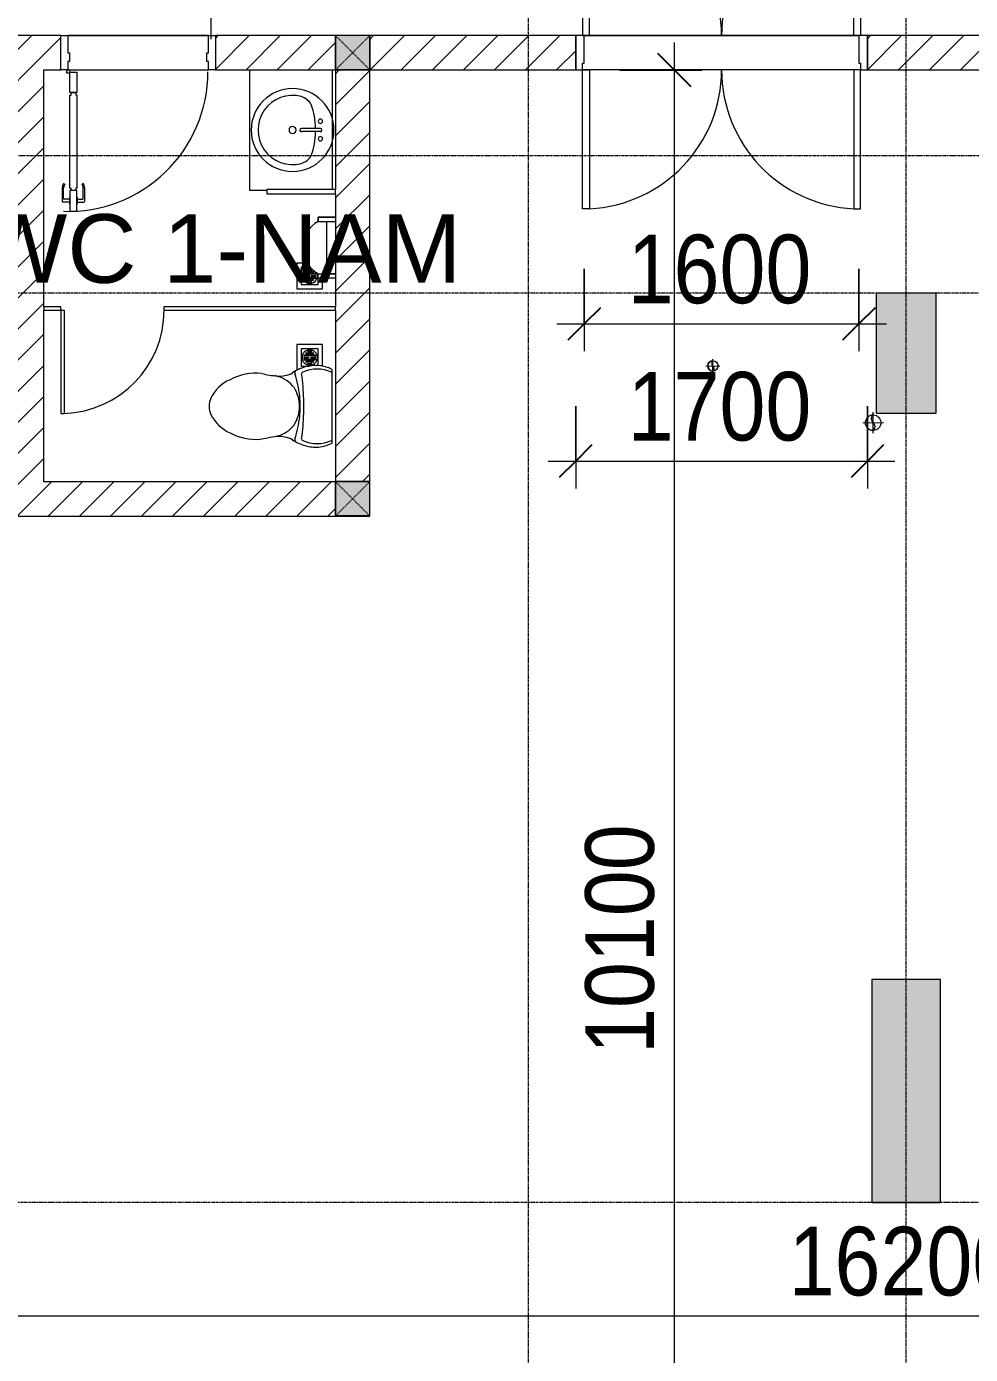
# Model space of a CAD drawing. Header units: millimetres. Extents: x 962 to 241049, y -15958 to 84407.
# Drawn here: x 166207 to 171707, y 38351 to 46090 of the extents above; entities that cross this region are included whole.
import ezdxf

# ---------------------------------------------------------------- set-up
doc = ezdxf.new("R2010")
doc.units = ezdxf.units.MM
for name, pattern in [('Dash', [6, 3, -3]), ('Grid Line', [22.225, 12.7, -3.175, 3.175, -3.175]), ('IMPORT-CENTER _3_', [10.16, 6.35, -1.27, 1.27, -1.27])]:
    doc.linetypes.add(name, pattern=pattern)
for name, color, linetype, lineweight in [('0-1', 7, 'Continuous', 5), ('A-ANNO-DIMS', 211, 'Continuous', 9), ('A-ANNO-DIMS-160', 211, 'Continuous', 9), ('A-AREA-IDEN', 2, 'Continuous', 9), ('A-CLNG-PATT', 13, 'Continuous', 9), ('A-DETL-GENF', 92, 'Continuous', 9), ('A-DETL-GENF-2', 1, 'Continuous', 9), ('A-DOOR', 31, 'Continuous', 9), ('A-DOOR-3', 1, 'Continuous', 9), ('A-DOOR-FRAM-1', 1, 'Continuous', 9), ('A-DOOR-IDEN', 31, 'Continuous', 9), ('A-FLOR', 192, 'Continuous', 9), ('A-WALL', 113, 'Continuous', 9), ('A-WALL-3', 113, 'Continuous', 18), ('A-WALL-PATT-2', 111, 'Continuous', 9), ('G-IMPT', 8, 'Continuous', 9), ('G-IMPT-2', 8, 'IMPORT-CENTER _3_', 9), ('I-WALL-1', 2, 'Continuous', 18), ('M-EQPM', 50, 'Continuous', 9), ('P-SANR-FIXT', 6, 'Continuous', 9), ('S-COLS', 52, 'Continuous', 9), ('S-COLS-1', 52, 'Continuous', 5), ('S-COLS-2', 7, 'Continuous', 18), ('S-COLS-6', 52, 'Continuous', 18), ('S-COLS-7', 52, 'Dash', 9), ('S-COLS-HDLN', 52, 'Dash', 9), ('S-GRID-1', 1, 'Grid Line', 9)]:
    doc.layers.add(name, color=color, linetype=linetype, lineweight=lineweight)
doc.styles.add('Arial_11', font='arial_0.ttf', dxfattribs={"height": 400})
doc.styles.add('UTM Avo', font='UTM Avo.ttf', dxfattribs={"width": 0.9, "height": 400})
doc.dimstyles.new('1_Dim_chi_tiet_2_5', dxfattribs={"dimscale": 304.8, "dimtxt": 399.720379, "dimasz": 0.629921, "dimexe": 0.524934, "dimexo": 0.0625, "dimgap": 0.052493, "dimtad": 1, "dimdec": 0, "dimrnd": 5, "dimzin": 0, "dimdsep": 46, "dimtxsty": 'UTM Avo', "dimblk1": 'OBLIQUE', "dimblk2": 'OBLIQUE', "dimsah": 1, "dimcen": 0.09, "dimdle": 0.524934, "dimazin": 0, "dimtfac": 1, "dimtdec": 4, "dimtix": 1, "dimtmove": 0, "dimatfit": 3, "dimfxl": 1.049869, "dimfxlon": 1, "dimtvp": 1, "dimtolj": 1, "dimtzin": 0, "dimarcsym": 2})
pattern_1 = [(45, (63179.03, 0), (-90.50967, 90.50967), [])]

# ---------------------------------------------------------------- blocks, each defined once
blk = doc.blocks.new('NCV_TKTC_KET CAU_rvt-1-TKCS_MB TẦNG 1')
at = {"layer": 'S-COLS-1'}
for points in [[(108327.6, 43836.9), (108327.6, 44536.9), (107977.6, 44536.9), (107977.6, 43836.9)], [(108352.6, 39236.9), (108352.6, 40536.9), (107952.6, 40536.9), (107952.6, 39236.9)]]:
    blk.add_hatch(color=256, dxfattribs=at).paths.add_polyline_path(points)
at = {"layer": 'S-COLS-2'}
for p, q in [((108327.6, 44536.9), (107977.6, 44536.9)), ((107977.6, 44536.9), (107977.6, 43836.9)), ((108327.6, 43836.9), (108327.6, 44536.9)), ((107977.6, 43836.9), (108327.6, 43836.9)), ((108352.6, 40536.9), (107952.6, 40536.9)), ((107952.6, 40536.9), (107952.6, 39236.9)), ((108352.6, 39236.9), (108352.6, 40536.9)), ((107952.6, 39236.9), (108352.6, 39236.9))]:
    blk.add_line(p, q, dxfattribs=at)
blk = doc.blocks.new('FD_07 - FD_07-1700x2200-CỬA ĐI 2 CÁNH-910693-TKCS_MB TẦNG 1')
at = {"layer": 'A-DETL-GENF-2'}
for p, q in [((-810, 910), (-810, 100)), ((-770, 910), (-810, 910)), ((-770, 100), (-770, 910)), ((770, 100), (770, 910)), ((770, 910), (810, 910)), ((810, 910), (810, 100)), ((-810, 100), (-770, 100)), ((810, 100), (770, 100)), ((-810, -910), (-810, -100)), ((-810, -100), (-770, -100)), ((-770, -100), (-770, -910)), ((810, -100), (770, -100)), ((770, -100), (770, -910)), ((810, -910), (810, -100)), ((-770, -910), (-810, -910)), ((770, -910), (810, -910))]:
    blk.add_line(p, q, dxfattribs=at)
for centre, start, end in [((-810, 100), 0, 87.16943), ((810, 100), 92.83057, 180), ((-810, -100), 272.83057, 360), ((810, -100), 180, 267.16943)]:
    blk.add_arc(centre, 810, start, end, dxfattribs=at)
at = {"layer": 'A-DOOR-3'}
for p, q in [((-810, 100), (810, 100)), ((800, -100), (-800, -100))]:
    blk.add_line(p, q, dxfattribs=at)
at = {"layer": 'A-DOOR-FRAM-1'}
for p, q in [((-810, 100), (-850, 100)), ((-850, 100), (-850, -100)), ((-810, 60), (-810, 100)), ((850, 100), (810, 100)), ((810, 100), (810, 60)), ((850, -100), (850, 100)), ((-800, 60), (-810, 60)), ((-800, -100), (-800, 60)), ((810, 60), (800, 60)), ((800, 60), (800, -100)), ((-850, -100), (-800, -100)), ((800, -100), (850, -100))]:
    blk.add_line(p, q, dxfattribs=at)
blk = doc.blocks.new('THU NUOC - THU NUOC-1836407-TKCS_MB TẦNG 1')
at = {"layer": 'M-EQPM'}
for p, q in [((-66.3, 46.6), (-66.3, -79.4)), ((-41.3, 42.4), (-41.3, -54.4)), ((-23.3, 10.8), (40.9, 10.8)), ((40.9, 4.8), (-23.3, 4.8)), ((-11, 23.3), (28.5, 23.3)), ((28.5, 17.3), (-11, 17.3)), ((-1.1, 35.6), (18.5, 35.6)), ((18.5, 29.6), (-1.1, 29.6)), ((58.7, 45.6), (10.3, 45.6)), ((58.7, -54.4), (58.7, 45.6)), ((83.7, -79.4), (83.7, 70)), ((-41.3, -54.4), (58.7, -54.4)), ((-23.3, -1.2), (0.7, -1.2)), ((0.7, -7.2), (-23.3, -7.2)), ((-23.3, -13.6), (40.9, -13.6)), ((40.9, -19.6), (-23.3, -19.6)), ((-11, -26.1), (28.5, -26.1)), ((28.5, -32.1), (-11, -32.1)), ((-1.1, -38.5), (18.5, -38.5)), ((18.5, -44.5), (-1.1, -44.5)), ((0.7, -1.2), (0.7, -7.2)), ((16.7, -1.2), (40.9, -1.2)), ((16.7, -7.2), (16.7, -1.2)), ((40.9, -7.2), (16.7, -7.2)), ((-66.3, -79.4), (83.7, -79.4))]:
    blk.add_line(p, q, dxfattribs=at)
for centre, radius, start, end in [((8.7, -4.4), 45, 0, 180), ((8.7, -4.4), 45, 0, 180), ((-23.3, 7.8), 3, 90, 270), ((-11, 20.3), 3, 90, 270), ((-1.1, 32.6), 3, 90, 270), ((18.5, 32.6), 3, 270, 90), ((28.5, 20.3), 3, 270, 90), ((40.9, 7.8), 3, 270, 90), ((8.7, -4.4), 45, 180, 360), ((8.7, -4.4), 45, 180, 360), ((-23.3, -4.2), 3, 90, 270), ((-23.3, -16.6), 3, 90, 270), ((-11, -29.1), 3, 90, 270), ((-1.1, -41.5), 3, 90, 270), ((18.5, -41.5), 3, 270, 90), ((28.5, -29.1), 3, 270, 90), ((40.9, -4.2), 3, 270, 90), ((40.9, -16.6), 3, 270, 90)]:
    blk.add_arc(centre, radius, start, end, dxfattribs=at)
blk = doc.blocks.new('TKTC_XREF_251221_MB TANG 1 - TKTC_XREF_260130_MB TANG 1_dwg_$cc-4202114-TKCS_MB TẦNG 1')
at = {"layer": 'G-IMPT'}
blk.add_circle((0, 0), 0.5, dxfattribs=at)
for centre, radius, start, end in [((0, 0), 0.5, 90, 270), ((0.188, 0.25), 0.313, 126.8699, 233.1301), ((-0.188, -0.25), 0.313, 306.8699, 53.1301)]:
    blk.add_arc(centre, radius, start, end, dxfattribs=at)
at = {"layer": 'G-IMPT-2'}
for p, q in [((-0.673, 0), (0.673, 0)), ((0, -0.673), (0, 0.673))]:
    blk.add_line(p, q, dxfattribs=at)
blk = doc.blocks.new('TKTC_XREF_251221_MB TANG 1 - TKTC_XREF_260130_MB TANG 1_dwg-4202109-TKCS_MB TẦNG 1')
at = {"layer": 'G-IMPT'}
for p, q in [((-99064.1, -355309.7), (-99884.1, -355309.7)), ((-95274.1, -355309.7), (-96874.1, -355309.7))]:
    blk.add_line(p, q, dxfattribs=at)
for p, xscale, yscale, zscale, rotation in [((-96124.8, -357234.7), 60.00000000003408, 60.00000000003408, 60.00000000003408, 0.30471752172637), ((-95191, -357565.4), 90.00000000005114, 90.00000000005114, 90.00000000005114, 0.304717521727566)]:
    blk.add_blockref('TKTC_XREF_251221_MB TANG 1 - TKTC_XREF_260130_MB TANG 1_dwg_$cc-4202114-TKCS_MB TẦNG 1', p, dxfattribs=dict(xscale=xscale, yscale=yscale, zscale=zscale, rotation=rotation))
blk = doc.blocks.new('TKTC_XREF_251221_MB TANG 1 - TKTC_XREF_251221_MB TANG 1-2038492-TKCS_MB TẦNG 1')
blk.add_blockref('TKTC_XREF_251221_MB TANG 1 - TKTC_XREF_260130_MB TANG 1_dwg-4202109-TKCS_MB TẦNG 1', (169499.1, 384109.7))
blk = doc.blocks.new('DOOR_CW_01 CANH MO-PANEL KINH - DIG_04-900x2200-CỬA NHÔM KÍNH-2408600-TKCS_MB TẦNG 1')
at = {"layer": 'A-DETL-GENF'}
for p, q in [((-397, -232), (-397, -112)), ((-397, -112), (-357, -112)), ((-357, -112), (-357, -232)), ((-357, -232), (-397, -232)), ((-391, -246), (-391, -232)), ((-391, -232), (-363, -232)), ((-363, -232), (-363, -246)), ((-397, -246), (-391, -246)), ((-397, -788), (-397, -246)), ((-357, -246), (-363, -246)), ((-357, -246), (-357, -788)), ((-433.9, -761.2), (-427.3, -765.8)), ((-320.1, -761.2), (-326.7, -765.8)), ((-442, -787), (-442, -866.5)), ((-434, -849.5), (-434, -787)), ((-399, -842.2), (-399, -881.8)), ((-397, -842.2), (-399, -842.2)), ((-397, -788), (-391, -788)), ((-357, -802), (-397, -802)), ((-397, -802), (-397, -922)), ((-397, -842.2), (-397, -881.8)), ((-391, -802), (-391, -788)), ((-363, -802), (-391, -802)), ((-357, -788), (-363, -788)), ((-363, -788), (-363, -802)), ((-357, -922), (-357, -802)), ((-357, -842.2), (-357, -881.8)), ((-357, -842.2), (-355, -842.2)), ((-355, -842.2), (-355, -881.8)), ((-320, -849.5), (-320, -787)), ((-312, -787), (-312, -866.5)), ((-399, -870.5), (-438, -870.5)), ((-399, -853.5), (-430, -853.5)), ((-399, -881.8), (-397, -881.8)), ((-397, -922), (-357, -922)), ((-355, -881.8), (-357, -881.8)), ((-355, -853.5), (-324, -853.5)), ((-355, -870.5), (-316, -870.5))]:
    blk.add_line(p, q, dxfattribs=at)
blk.add_circle((-407, -110), 10, dxfattribs=at)
for centre, radius, start, end in [((-407, -110), 814, 268, 0), ((-397, -787), 45, 145, 180), ((-397, -787), 37, 145, 180), ((-357, -787), 37, 0, 35), ((-357, -787), 45, 360, 35), ((-430, -849.5), 4, 180, 270), ((-324, -849.5), 4, 270, 0), ((-438, -866.5), 4, 180, 270), ((-316, -866.5), 4, 270, 0)]:
    blk.add_arc(centre, radius, start, end, dxfattribs=at)
at = {"layer": 'A-DOOR'}
for p, q in [((-450, 100), (-410, 100)), ((-410, 100), (-410, 0)), ((410, 0), (410, 100)), ((410, 100), (450, 100)), ((-410, 0), (-400, 0)), ((-410, -50), (-410, -100)), ((-400, -50), (-410, -50)), ((-400, 0), (-400, -50)), ((400, 0), (410, 0)), ((400, -50), (400, 0)), ((410, -50), (400, -50)), ((410, -100), (410, -50)), ((-410, -100), (-450, -100)), ((-407, -100), (-382, -100)), ((450, -100), (410, -100))]:
    blk.add_line(p, q, dxfattribs=at)
blk = doc.blocks.new('TOILET - TOILET-761241-TKCS_MB TẦNG 1')
at = {"layer": 'P-SANR-FIXT'}
for p, q in [((214.2, -19.1), (-214.2, -19.1)), ((194, -19.9), (-194, -19.9)), ((-171.7, -330.3), (-178.6, -355.5)), ((171.7, -330.3), (178.6, -355.5))]:
    blk.add_line(p, q, dxfattribs=at)
for centre, radius, start, end in [((-46.1, -111.1), 191.6, 151.28093, 176.45134), ((-9.8, -107.2), 207.3, 156.28619, 203.71381), ((-193.7, -26.4), 6.48, 92.31678, 156.28619), ((193.7, -26.4), 6.48, 23.71381, 87.68322), ((9.8, -107.2), 207.3, 336.28619, 23.71381), ((46.1, -111.1), 191.6, 3.54866, 28.71907), ((1.9, -114.1), 239.7, 176.45134, 195.29606), ((-1.9, -114.1), 239.7, 344.70394, 3.54866), ((-4, -115.7), 233.6, 195.29606, 215.21466), ((-189.1, -185.5), 11.7, 205.41048, 277.5788), ((0.6, -792.1), 586.9, 95.83215, 108.99267), ((178.9, -2951.3), 2778.4, 97.23514, 97.5788), ((-14.3, -1400.4), 1215.6, 90.39737, 97.40697), ((0, -416), 206.1, 90, 122.07317), ((0, -786.7), 581.5, 84.16785, 95.83215), ((0, -3462.8), 3278, 89.60263, 90.39737), ((0, -416), 206.1, 57.92683, 90), ((14.3, -1400.4), 1215.6, 82.59303, 89.60263), ((-0.6, -792.1), 586.9, 71.00733, 84.16785), ((-178.9, -2951.3), 2778.4, 82.4212, 82.76486), ((189.1, -185.5), 11.7, 262.4212, 334.58952), ((4, -115.7), 233.6, 324.78534, 344.70394), ((-195, -224.1), 13.8, 230.67237, 288.99267), ((-343.5, -327.4), 167.3, 355.45589, 27.37997), ((-0.4, -384), 179.5, 127.4036, 162.5964), ((0.4, -384), 179.5, 17.4036, 52.5964), ((343.5, -327.4), 167.3, 152.62003, 184.54411), ((195, -224.1), 13.8, 251.00733, 309.32763), ((-719.2, -297.5), 544.3, 346.05362, 355.45589), ((719.2, -297.5), 544.3, 184.54411, 190.28794), ((137.1, -461.2), 329.8, 174.34872, 207.68777), ((-137.1, -461.2), 329.8, 332.31223, 3.68346), ((-1948.3, -805.1), 2171.2, 9.68098, 10.89491), ((45.1, -528.6), 217.6, 203.22164, 244.77183), ((-45.1, -528.6), 217.6, 295.22817, 336.77836), ((0, -624.4), 111.7, 244.77183, 295.22817)]:
    blk.add_arc(centre, radius, start, end, dxfattribs=at)
blk = doc.blocks.new('M_Single-Flush1 - D7-600x2000-764443-TKCS_MB TẦNG 1')
at = {"layer": 'A-DOOR'}
for p, q in [((280, 10), (280, 611.4)), ((300, 611.4), (280, 611.4)), ((300, 10), (300, 611.4)), ((300, 10), (280, 10))]:
    blk.add_line(p, q, dxfattribs=at)
blk.add_arc((300, 10), 601.7, 91.90484, 180, dxfattribs=at)
blk = doc.blocks.new('Bồn tiểu đứng - Bồn tiểu đứng-2409637-TKCS_MB TẦNG 1')
at = {"layer": 'P-SANR-FIXT'}
for p, q in [((12.7, -100), (-12.7, -100)), ((-12.7, -100), (-12.7, -500)), ((12.7, -500), (12.7, -100)), ((-12.7, -500), (12.7, -500))]:
    blk.add_line(p, q, dxfattribs=at)
blk = doc.blocks.new('Urinal _1_ - Urinal _1_-2409638-TKCS_MB TẦNG 1')
at = {"layer": 'P-SANR-FIXT'}
for p, q in [((-286.9, -201.6), (-286.9, -100)), ((-286.9, -100), (-286.9, -201.6)), ((-261.5, -150.8), (-261.5, -100)), ((-261.5, -201.6), (-261.5, -100)), ((43.3, -150.8), (-261.5, -150.8)), ((43.3, -100), (43.3, -150.8)), ((43.3, -201.6), (43.3, -100)), ((69.2, -100), (69.2, -201.6)), ((69.2, -100), (69.2, -201.6)), ((-261.5, -201.6), (-286.9, -201.6)), ((-286.9, -201.6), (-261.5, -201.6)), ((69.2, -201.6), (43.3, -201.6)), ((69.2, -201.6), (43.3, -201.6))]:
    blk.add_line(p, q, dxfattribs=at)
blk.add_arc((-109.1, -110), 177.8, 211.00272, 328.99728, dxfattribs=at)
blk.add_arc((-109.1, -110), 177.8, 211.00272, 328.99728, dxfattribs=at)
blk = doc.blocks.new('lavabo 1 sink - 600mm x 2400mm Long-2416881-TKCS_MB TẦNG 1')
at = {"layer": 'P-SANR-FIXT'}
for p, q in [((-416.1, 600), (-1116.1, 600)), ((-1116.1, 600), (-1116.1, 500)), ((-416.1, 119), (-1113.4, 119))]:
    blk.add_line(p, q, dxfattribs=at)
blk = doc.blocks.new('Sink - Vanity - Round1 - Basin 2-763242-TKCS_MB TẦNG 1')
at = {"layer": 'P-SANR-FIXT'}
for p, q in [((87.1, 247.1), (87.1, 136.3)), ((106.2, 247.1), (106.2, 136.3))]:
    blk.add_line(p, q, dxfattribs=at)
for centre, radius, start, end in [((96.7, 85.2), 241.3, 360, 180), ((45.9, 247.1), 12.7, 360, 180), ((45.9, 247.1), 12.7, 180, 360), ((96.7, 247.1), 9.52, 360, 180), ((147.5, 247.1), 12.7, 360, 180), ((147.5, 247.1), 12.7, 180, 0), ((1.4, 104.3), 104.5, 120.79274, 162.19039), ((96.7, -233), 452.3, 91.20673, 109.20864), ((96.7, -233), 452.3, 70.79136, 88.79327), ((191.9, 104.3), 104.5, 17.80961, 59.20726), ((96.7, 85.2), 241.3, 180, 360), ((96.7, 85.2), 201.4, 165.30711, 14.69289), ((96.7, 85.2), 20.6, 360, 180), ((96.7, 85.2), 20.6, 180, 360), ((96.7, 136.3), 9.52, 180, 360)]:
    blk.add_arc(centre, radius, start, end, dxfattribs=at)
blk = doc.blocks.new('THU NUOC - THU NUOC-V221-TKCS_MB TẦNG 1')
at = {"layer": 'M-EQPM'}
for p, q in [((-66.3, 70.6), (-66.3, 8.6)), ((83.7, 70.6), (-66.3, 70.6)), ((58.7, 45.6), (-41.3, 45.6)), ((-41.3, 45.6), (-41.3, 8.6)), ((-23.3, 10.8), (40.9, 10.8)), ((40.9, 4.8), (-23.3, 4.8)), ((-11, 23.3), (28.5, 23.3)), ((28.5, 17.3), (-11, 17.3)), ((-1.1, 35.6), (18.5, 35.6)), ((18.5, 29.6), (-1.1, 29.6)), ((58.7, -54.4), (58.7, 45.6)), ((83.7, -79.4), (83.7, 70.6)), ((-23.3, -1.2), (0.7, -1.2)), ((0.7, -7.2), (-23.3, -7.2)), ((-23.3, -13.6), (40.9, -13.6)), ((40.9, -19.6), (-23.3, -19.6)), ((-11, -26.1), (28.5, -26.1)), ((28.5, -32.1), (-11, -32.1)), ((-1.1, -38.5), (18.5, -38.5)), ((18.5, -44.5), (-1.1, -44.5)), ((0.7, -1.2), (0.7, -7.2)), ((2.7, -54.4), (58.7, -54.4)), ((16.7, -1.2), (40.9, -1.2)), ((16.7, -7.2), (16.7, -1.2)), ((40.9, -7.2), (16.7, -7.2)), ((21.5, -79.4), (83.7, -79.4))]:
    blk.add_line(p, q, dxfattribs=at)
for centre, radius, start, end in [((8.7, -4.4), 45, 0, 180), ((8.7, -4.4), 45, 0, 180), ((-23.3, 7.8), 3, 90, 270), ((-11, 20.3), 3, 90, 270), ((-1.1, 32.6), 3, 90, 270), ((18.5, 32.6), 3, 270, 90), ((28.5, 20.3), 3, 270, 90), ((40.9, 7.8), 3, 270, 90), ((8.7, -4.4), 45, 180, 205.52542), ((8.7, -4.4), 45, 180, 205.52542), ((-23.3, -4.2), 3, 90, 270), ((-23.3, -16.6), 3, 90, 270), ((-11, -29.1), 3, 90, 270), ((-1.1, -41.5), 3, 90, 270), ((8.7, -4.4), 45, 256.04726, 360), ((8.7, -4.4), 45, 256.04726, 360), ((18.5, -41.5), 3, 270, 90), ((28.5, -29.1), 3, 270, 90), ((40.9, -4.2), 3, 270, 90), ((40.9, -16.6), 3, 270, 90)]:
    blk.add_arc(centre, radius, start, end, dxfattribs=at)
blk = doc.blocks.new('G1_SOF - BO TRU - 200x200-3050151-TKCS_MB TẦNG 1')
at = {"layer": 'S-COLS-HDLN'}
for p, q in [((-100, 100), (100, -100)), ((100, 100), (-100, -100))]:
    blk.add_line(p, q, dxfattribs=at)
blk = doc.blocks.new('DIMBLOCK43-TKCS_MB TẦNG 1')
at = {"layer": 'A-ANNO-DIMS-160'}
for p, q in [((169406.6, 43877.6), (169406.6, 43397.6)), ((169406.6, 43557.6), (169406.6, 43877.6)), ((171106.6, 43877.6), (171106.6, 43397.6)), ((171106.6, 43557.6), (171106.6, 43877.6)), ((169246.6, 43557.6), (171266.6, 43557.6))]:
    blk.add_line(p, q, dxfattribs=at)
at = {"layer": 'A-ANNO-DIMS-160', "lineweight": 25}
for p, q in [((169406.6, 43557.6), (169502.6, 43653.6)), ((171106.6, 43557.6), (171202.6, 43653.6)), ((169406.6, 43557.6), (169310.6, 43461.6)), ((171106.6, 43557.6), (171010.6, 43461.6))]:
    blk.add_line(p, q, dxfattribs=at)
at = {"layer": 'A-ANNO-DIMS-160', "color": 0, "insert": (169708.8, 44077.3), "char_height": 400, "width": 1314.636, "attachment_point": 1, "line_spacing_factor": 1.110334, "style": 'UTM Avo'}
blk.add_mtext('1700', dxfattribs=at)
blk = doc.blocks.new('_Oblique')
at = {"color": 0, "linetype": 'ByBlock', "lineweight": -2}
blk.add_line((-0.5, -0.5), (0.5, 0.5), dxfattribs=at)
blk = doc.blocks.new('DIMBLOCK115-TKCS_MB TẦNG 1')
at = {"layer": 'A-ANNO-DIMS-160'}
for p, q in [((169456.6, 44677.6), (169456.6, 44197.6)), ((169456.6, 44357.6), (169456.6, 44677.6)), ((171056.6, 44677.6), (171056.6, 44197.6)), ((171056.6, 44357.6), (171056.6, 44677.6)), ((169296.6, 44357.6), (171216.6, 44357.6))]:
    blk.add_line(p, q, dxfattribs=at)
at = {"layer": 'A-ANNO-DIMS-160', "lineweight": 25}
for p, q in [((169456.6, 44357.6), (169552.6, 44453.6)), ((171056.6, 44357.6), (171152.6, 44453.6)), ((169456.6, 44357.6), (169360.6, 44261.6)), ((171056.6, 44357.6), (170960.6, 44261.6))]:
    blk.add_line(p, q, dxfattribs=at)
at = {"layer": 'A-ANNO-DIMS-160', "color": 0, "insert": (169708.8, 44877.3), "char_height": 400, "width": 1314.636, "attachment_point": 1, "line_spacing_factor": 1.110334, "style": 'UTM Avo'}
blk.add_mtext('1600', dxfattribs=at)
blk = doc.blocks.new('DIMBLOCK206-TKCS_MB TẦNG 1')
at = {"layer": 'A-ANNO-DIMS-160'}
for p, q in [((163231.6, 38895.5), (163231.6, 38415.5)), ((163231.6, 38575.5), (163231.6, 38895.5)), ((179431.6, 38895.5), (179431.6, 38415.5)), ((179431.6, 38575.5), (179431.6, 38895.5)), ((163071.6, 38575.5), (179591.6, 38575.5))]:
    blk.add_line(p, q, dxfattribs=at)
at = {"layer": 'A-ANNO-DIMS-160', "lineweight": 25}
for p, q in [((163231.6, 38575.5), (163327.6, 38671.5)), ((179431.6, 38575.5), (179527.6, 38671.5)), ((163231.6, 38575.5), (163135.6, 38479.5)), ((179431.6, 38575.5), (179335.6, 38479.5))]:
    blk.add_line(p, q, dxfattribs=at)
at = {"layer": 'A-ANNO-DIMS-160', "color": 0, "insert": (170646.9, 39095.2), "char_height": 400, "width": 1643.295, "attachment_point": 1, "line_spacing_factor": 1.110334, "style": 'UTM Avo'}
blk.add_mtext('16200', dxfattribs=at)
blk = doc.blocks.new('DIMBLOCK221-TKCS_MB TẦNG 1')
at = {"layer": 'A-ANNO-DIMS-160'}
for p, q in [((169981.4, 35577.4), (169981.4, 45996.1)), ((169661.4, 45836.1), (170141.4, 45836.1)), ((169981.4, 45836.1), (169661.4, 45836.1)), ((169661.4, 35737.4), (170141.4, 35737.4)), ((169981.4, 35737.4), (169661.4, 35737.4))]:
    blk.add_line(p, q, dxfattribs=at)
at = {"layer": 'A-ANNO-DIMS-160', "lineweight": 25}
for p, q in [((169981.4, 45836.1), (169885.4, 45932.1)), ((169981.4, 45836.1), (170077.4, 45740.1)), ((169981.4, 35737.4), (169885.4, 35833.4)), ((169981.4, 35737.4), (170077.4, 35641.4))]:
    blk.add_line(p, q, dxfattribs=at)
at = {"layer": 'A-ANNO-DIMS-160', "color": 0, "insert": (169461.8, 40102), "char_height": 400, "width": 1643.295, "attachment_point": 1, "rotation": 90, "line_spacing_factor": 1.110334, "style": 'UTM Avo'}
blk.add_mtext('10100', dxfattribs=at)

msp = doc.modelspace()

# ---------------------------------------------------------------- hatches: boundary and pattern name
at = {"layer": 'A-CLNG-PATT'}
h = msp.add_hatch(color=256, dxfattribs=at)
h.paths.add_polyline_path([(105481.4, 28736.9), (105481.6, 28737), (105481.4, 28737.2)])
h.paths.add_polyline_path([(143531.6, 32736.9), (143531.6, 33436.9), (142231.6, 33436.9), (142231.6, 32737.4), (143474.9, 32736.9)])
h.paths.add_polyline_path([(142031.6, 32737.4), (142031.6, 33436.9), (140711.6, 33436.9), (140711.6, 33536.9), (140706.6, 33536.9), (140706.6, 32737.4), (141862.9, 32737.4)])
h.paths.add_polyline_path([(168006.6, 43237.7), (168006.7, 43237.7), (168006.6, 43436.9)])
at = {"layer": 'A-WALL-PATT-2'}
h = msp.add_hatch(dxfattribs=at)
h.set_pattern_fill('FP_1', color=256, style=0, pattern_type=2)
h.set_pattern_definition(pattern_1)
h.paths.add_polyline_path([(167306.6, 45836.9), (168006.6, 45837.7), (168006.6, 46036.9), (167306.6, 46036.9)])
h.paths.add_polyline_path([(166043.2, 45836.9), (166406.6, 45836.9), (166406.6, 46036.9), (166006.6, 46036.9), (166006.6, 45836.9)])
h.paths.add_polyline_path([(165106.6, 45836.9), (165106.6, 46036.9), (163156.6, 46036.9), (163156.6, 45836.9)])
h = msp.add_hatch(dxfattribs=at)
h.set_pattern_fill('FP_1', color=256, style=0, pattern_type=2)
h.set_pattern_definition(pattern_1)
h.paths.add_polyline_path([(178939.4, 45836.9), (179431.6, 45836.9), (179431.6, 46036.9), (175531.7, 46036.9), (175531.7, 45836.9), (175715.4, 45836.9)])
h.paths.add_polyline_path([(175331.7, 45836.9), (175331.7, 46036.9), (172631.7, 46036.9), (172631.7, 45836.9)])
h.paths.add_polyline_path([(172431.7, 45836.9), (172431.7, 46036.9), (171106.6, 46036.9), (171106.6, 45836.9)])
h.paths.add_polyline_path([(169267.3, 45836.9), (169406.6, 45836.9), (169406.6, 46036.9), (168206.6, 46036.9), (168206.6, 45836.9)])
h = msp.add_hatch(dxfattribs=at)
h.set_pattern_fill('FP_1', color=256, style=0, pattern_type=2)
h.set_pattern_definition(pattern_1)
h.paths.add_polyline_path([(166106.6, 43436.9), (166306.6, 43436.9), (166306.6, 45836.9), (166106.6, 45836.9), (166106.6, 43722.2)])
h = msp.add_hatch(dxfattribs=at)
h.set_pattern_fill('FP_1', color=256, style=0, pattern_type=2)
h.set_pattern_definition(pattern_1)
h.paths.add_polyline_path([(168206.6, 43236.9), (168206.6, 43237.7), (168006.6, 43236.9)])
h.paths.add_polyline_path([(168206.6, 43437.7), (168206.6, 45837.7), (168006.6, 45836.9), (168006.6, 43437.7)])
h = msp.add_hatch(dxfattribs=at)
h.set_pattern_fill('FP_1', color=256, style=0, pattern_type=2)
h.set_pattern_definition(pattern_1)
h.paths.add_polyline_path([(167655.2, 43236.9), (168006.6, 43237.7), (168006.6, 43436.9), (163231.6, 43436.9), (163231.6, 43236.9), (166043.2, 43236.9)])
at = {"layer": 'S-COLS-1'}
for points in [[(168006.7, 45837.7), (168206.7, 45837.7), (168206.7, 46037.7), (168006.7, 46036.9)], [(168206.7, 43237.7), (168206.7, 43437.7), (168006.7, 43436.9), (168006.7, 43237.7)]]:
    msp.add_hatch(color=256, dxfattribs=at).paths.add_polyline_path(points)

# ---------------------------------------------------------------- linework, layer by layer
at = {"layer": 'A-DOOR-IDEN'}
msp.add_line((167281.8, 46017.1), (167281.8, 46429.6), dxfattribs=at)
at = {"layer": 'A-FLOR'}
for p, q in [((166446.6, 46036.9), (167266.6, 46036.9)), ((166446.6, 45836.9), (167266.6, 45836.9)), ((171066.6, 45836.9), (169446.6, 45836.9))]:
    msp.add_line(p, q, dxfattribs=at)
at = {"layer": 'A-WALL'}
for p, q in [((168006.6, 45837.7), (168006.6, 46036.9)), ((168206.6, 46036.9), (168206.6, 45837.7)), ((169456.6, 46036.9), (171056.6, 46036.9)), ((168206.6, 45837.7), (168006.6, 45837.7)), ((166306.6, 44456.9), (166306.6, 44436.9)), ((168006.6, 44436.9), (168006.6, 44456.9)), ((168006.6, 43437.7), (168206.6, 43437.7)), ((168006.6, 43237.7), (168006.6, 43436.9)), ((168206.6, 43237.7), (168006.6, 43237.7))]:
    msp.add_line(p, q, dxfattribs=at)
at = {"layer": 'A-WALL-3'}
for p, q in [((166406.6, 46036.9), (166006.6, 46036.9)), ((166406.6, 45836.9), (166406.6, 46036.9)), ((168006.6, 46036.9), (167306.6, 46036.9)), ((167306.6, 46036.9), (167306.6, 45836.9)), ((169406.6, 46036.9), (168206.6, 46036.9)), ((169406.6, 45836.9), (169406.6, 46036.9)), ((171106.6, 46036.9), (171106.6, 45836.9)), ((175331.7, 46036.9), (171106.6, 46036.9)), ((166306.6, 45836.9), (166406.6, 45836.9)), ((166306.6, 44456.9), (166306.6, 45836.9)), ((167306.6, 45836.9), (168006.6, 45836.9)), ((168006.6, 45836.9), (168006.6, 45139.6)), ((168206.6, 43437.7), (168206.6, 45836.9)), ((168206.6, 45836.9), (169406.6, 45836.9)), ((171106.6, 45836.9), (172431.7, 45836.9)), ((168006.6, 45114.2), (168006.6, 44456.9)), ((166306.6, 43436.9), (166306.6, 44436.9)), ((168006.6, 44436.9), (168006.6, 43437.7)), ((168006.6, 43436.9), (166306.6, 43436.9)), ((163231.6, 43236.9), (168206.6, 43236.9)), ((168206.6, 43236.9), (168206.6, 43237.7))]:
    msp.add_line(p, q, dxfattribs=at)
at = {"layer": 'I-WALL-1'}
for p, q in [((166406.6, 44456.9), (166306.6, 44456.9)), ((166306.6, 44436.9), (166406.6, 44436.9)), ((166406.6, 44436.9), (166406.6, 44456.9)), ((168006.6, 44456.9), (167006.6, 44456.9)), ((167006.6, 44456.9), (167006.6, 44436.9)), ((167006.6, 44436.9), (168006.6, 44436.9))]:
    msp.add_line(p, q, dxfattribs=at)
at = {"layer": 'S-COLS'}
for p, q in [((168006.7, 46036.9), (168006.7, 45837.7)), ((168206.7, 45837.7), (168206.7, 46036.9)), ((168006.7, 45837.7), (168206.7, 45837.7)), ((168206.7, 43437.7), (168006.7, 43437.7)), ((168006.7, 43436.9), (168006.7, 43237.7)), ((168006.7, 43237.7), (168206.7, 43237.7))]:
    msp.add_line(p, q, dxfattribs=at)
at = {"layer": 'S-COLS-6'}
for p, q in [((168206.7, 46037.7), (168006.7, 46037.7)), ((168006.7, 46037.7), (168006.7, 46036.9)), ((168206.7, 46036.9), (168206.7, 46037.7)), ((168006.7, 43437.7), (168006.7, 43436.9)), ((168206.7, 43237.7), (168206.7, 43437.7))]:
    msp.add_line(p, q, dxfattribs=at)
at = {"layer": 'S-GRID-1'}
for p, q in [((169131.6, 15532), (169131.6, 78459.2)), ((171331.6, 15532), (171331.6, 78459.2)), ((190336.8, 45336.9), (98297.8, 45336.9)), ((192368.8, 44536.9), (96265.8, 44536.9)), ((192368.8, 39236.9), (96265.8, 39236.9))]:
    msp.add_line(p, q, dxfattribs=at)

# ---------------------------------------------------------------- block references
at = {"layer": '0-1'}
msp.add_blockref('NCV_TKTC_KET CAU_rvt-1-TKCS_MB TẦNG 1', (63179, 0), dxfattribs=at)
at = {"layer": 'A-DOOR'}
msp.add_blockref('DOOR_CW_01 CANH MO-PANEL KINH - DIG_04-900x2200-CỬA NHÔM KÍNH-2408600-TKCS_MB TẦNG 1', (166856.6, 45936.9), dxfattribs=at)
at = {"layer": 'A-DOOR', "rotation": 180}
msp.add_blockref('M_Single-Flush1 - D7-600x2000-764443-TKCS_MB TẦNG 1', (166706.6, 44446.9), dxfattribs=at)
at = {"layer": 'A-DOOR-3', "rotation": 180}
msp.add_blockref('FD_07 - FD_07-1700x2200-CỬA ĐI 2 CÁNH-910693-TKCS_MB TẦNG 1', (170256.6, 45936.9), dxfattribs=at)
at = {"layer": 'M-EQPM'}
msp.add_blockref('TKTC_XREF_251221_MB TANG 1 - TKTC_XREF_251221_MB TANG 1-2038492-TKCS_MB TẦNG 1', (96831.6, 17236.9), dxfattribs=at)
at = {"layer": 'M-EQPM', "rotation": 180}
for name, p in [('THU NUOC - THU NUOC-V221-TKCS_MB TẦNG 1', (167865.3, 44632.5)), ('THU NUOC - THU NUOC-1836407-TKCS_MB TẦNG 1', (167865.3, 44156.7))]:
    msp.add_blockref(name, p, dxfattribs=at)
at = {"layer": 'P-SANR-FIXT'}
for name, p, rotation in [('lavabo 1 sink - 600mm x 2400mm Long-2416881-TKCS_MB TẦNG 1', (168106.6, 46253), 90), ('Sink - Vanity - Round1 - Basin 2-763242-TKCS_MB TẦNG 1', (167671.4, 45583.6), 269.9999999999998), ('Bồn tiểu đứng - Bồn tiểu đứng-2409637-TKCS_MB TẦNG 1', (168106.6, 45126.9), 270), ('Urinal _1_ - Urinal _1_-2409638-TKCS_MB TẦNG 1', (168106.6, 44693.1), 270), ('TOILET - TOILET-761241-TKCS_MB TẦNG 1', (168006.6, 43876.9), 269.9999999999996)]:
    msp.add_blockref(name, p, dxfattribs=dict(at, rotation=rotation))
at = {"layer": 'S-COLS-7'}
for p in [(168106.7, 45937.7), (168106.7, 43337.7)]:
    msp.add_blockref('G1_SOF - BO TRU - 200x200-3050151-TKCS_MB TẦNG 1', p, dxfattribs=at)

# ---------------------------------------------------------------- texts
at = {"layer": 'A-AREA-IDEN', "insert": (167328.7, 44590.8), "char_height": 400, "width": 2846.4, "attachment_point": 8, "line_spacing_factor": 0.936439, "style": 'Arial_11'}
msp.add_mtext('\\pt8,16,24,32,40,48,56,64,72,80,88,96,104,112,120,128,136,144,152,160,168,176,184,192,200,208,216,224,232,240,248,256;WC 1-NAM', dxfattribs=at)

# ---------------------------------------------------------------- dimensions: what is measured, and where the dimension line sits
at = {"layer": 'A-ANNO-DIMS'}
dim = msp.add_linear_dim(base=(169981.4, 45836.1), p1=(169661.4, 35737.4), p2=(169661.4, 45836.1), angle=90, dimstyle='1_Dim_chi_tiet_2_5', override={"dimpost": '<>', "dimfxl": 10098.760351}, dxfattribs=at)
dim.commit()
dim.dimension.update_dxf_attribs({"geometry": 'DIMBLOCK221-TKCS_MB TẦNG 1', "text_midpoint": (169758.4, 40786.7)})
for base, p1, p2, override, picture, middle in [((171056.6, 44357.6), (169456.6, 44677.6), (171056.6, 44677.6), {"dimpost": '<>', "dimfxl": 1600}, 'DIMBLOCK115-TKCS_MB TẦNG 1', (170256.6, 44580.6)), ((171106.6, 43557.6), (169406.6, 43877.6), (171106.6, 43877.6), {"dimpost": '<>', "dimfxl": 1700}, 'DIMBLOCK43-TKCS_MB TẦNG 1', (170256.6, 43780.6)), ((179431.6, 38575.5), (163231.6, 38895.5), (179431.6, 38895.5), {"dimpost": '<>', "dimfxl": 16200}, 'DIMBLOCK206-TKCS_MB TẦNG 1', (171331.6, 38798.5))]:
    dim = msp.add_linear_dim(base=base, p1=p1, p2=p2, dimstyle='1_Dim_chi_tiet_2_5', override=override, dxfattribs=at)
    dim.commit()
    dim.dimension.update_dxf_attribs({"geometry": picture, "text_midpoint": middle})

doc.saveas('drawing.dxf')
